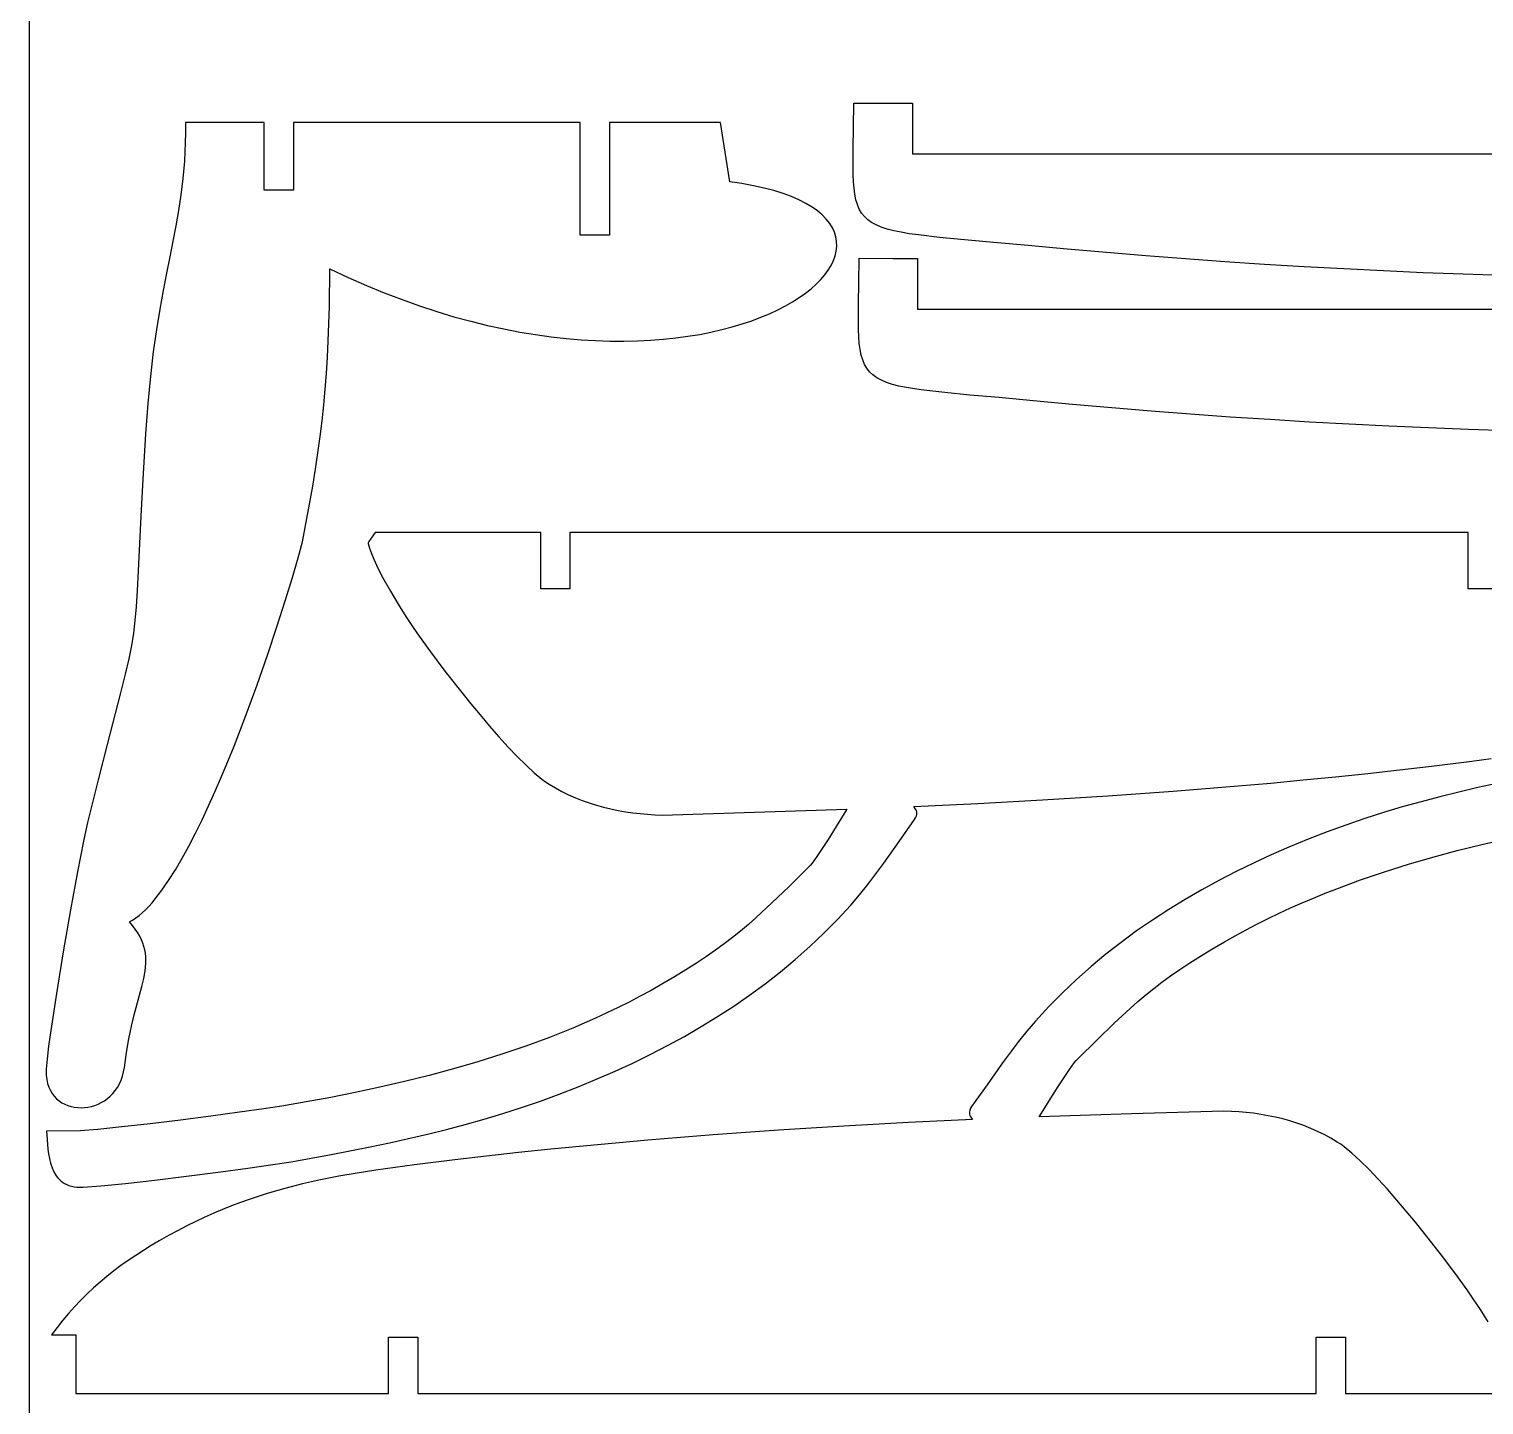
# Model space of a CAD drawing. Extents: x 169 to 749, y 15 to 895.
# Drawn here: x 458.7 to 587.7, y 332.3 to 454.3 of the extents above; entities that cross this region are included whole.
import ezdxf

# ---------------------------------------------------------------- set-up
doc = ezdxf.new("R2010")
doc.units = 0
doc.layers.get('0').update_dxf_attribs({"linetype": 'CONTINUOUS'})

msp = doc.modelspace()

# ---------------------------------------------------------------- linework, layer by layer
at = {"color": 0}
msp.add_line((458.703243, 895.036023), (458.703243, 15.036023), dxfattribs=at)
at = {"color": 4}
for p, q in [((531.829182, 445.611669), (531.845832, 447.780355)), ((531.845832, 447.780355), (534.845732, 447.768155)), ((534.845732, 447.768155), (537.045832, 447.768155)), ((537.045832, 447.768155), (537.045632, 443.268155)), ((472.585915, 446.065779), (472.57847, 445.148004)), ((479.560015, 446.064979), (472.585915, 446.065779)), ((479.560015, 440.065179), (479.560015, 446.064979)), ((507.582615, 446.062779), (482.160515, 446.064979)), ((482.160515, 446.064979), (482.160515, 440.065179)), ((507.582615, 436.062679), (507.582615, 446.062779)), ((520.012615, 446.065279), (510.182615, 446.062779)), ((510.182615, 446.062779), (510.182615, 436.062679)), ((520.849515, 440.787079), (520.012615, 446.065279)), ((531.799775, 443.74283), (531.829182, 445.611669)), ((472.556648, 444.270386), (472.472948, 442.620965)), ((472.57847, 445.148004), (472.556648, 444.270386)), ((472.472948, 442.620965), (472.340966, 441.088205)), ((531.788422, 442.148982), (531.799775, 443.74283)), ((537.045632, 443.268155), (682.646432, 443.280355)), ((531.799144, 441.447413), (531.788422, 442.148982)), ((531.825935, 440.805272), (531.799144, 441.447413)), ((472.340966, 441.088205), (472.166851, 439.642794)), ((482.160515, 440.065179), (479.560015, 440.065179)), ((521.932146, 440.6306), (520.849515, 440.787079)), ((522.944776, 440.448253), (521.932146, 440.6306)), ((523.888279, 440.241347), (522.944776, 440.448253)), ((524.763528, 440.011187), (523.888279, 440.241347)), ((525.571395, 439.75908), (524.763528, 440.011187)), ((531.872646, 440.219452), (531.825935, 440.805272)), ((531.943128, 439.686845), (531.872646, 440.219452)), ((472.166851, 439.642794), (471.956754, 438.255421)), ((526.312754, 439.486336), (525.571395, 439.75908)), ((526.988477, 439.194259), (526.312754, 439.486336)), ((527.599439, 438.884158), (526.988477, 439.194259)), ((528.146511, 438.55734), (527.599439, 438.884158)), ((532.041233, 439.204346), (531.943128, 439.686845)), ((532.170813, 438.768847), (532.041233, 439.204346)), ((532.335719, 438.377241), (532.170813, 438.768847)), ((471.956754, 438.255421), (471.716826, 436.896772)), ((528.630566, 438.215111), (528.146511, 438.55734)), ((529.052479, 437.85878), (528.630566, 438.215111)), ((529.413121, 437.489653), (529.052479, 437.85878)), ((529.713366, 437.109038), (529.413121, 437.489653)), ((532.539802, 438.026422), (532.335719, 438.377241)), ((532.786914, 437.713283), (532.539802, 438.026422)), ((533.080907, 437.434717), (532.786914, 437.713283)), ((533.425632, 437.187618), (533.080907, 437.434717)), ((471.716826, 436.896772), (471.453217, 435.537537)), ((529.954087, 436.718241), (529.713366, 437.109038)), ((530.136157, 436.31857), (529.954087, 436.718241)), ((530.260448, 435.911332), (530.136157, 436.31857)), ((533.824941, 436.968878), (533.425632, 437.187618)), ((534.282686, 436.775391), (533.824941, 436.968878)), ((534.802717, 436.604049), (534.282686, 436.775391)), ((535.388887, 436.451747), (534.802717, 436.604049)), ((536.045046, 436.315377), (535.388887, 436.451747)), ((536.775047, 436.191832), (536.045046, 436.315377)), ((537.582742, 436.078007), (536.775047, 436.191832)), ((471.453217, 435.537537), (471.172078, 434.148404)), ((510.182615, 436.062679), (507.582615, 436.062679)), ((530.327834, 435.497834), (530.260448, 435.911332)), ((530.295383, 434.657288), (530.339188, 435.079384)), ((530.339188, 435.079384), (530.327834, 435.497834)), ((539.446615, 435.867084), (537.582742, 436.078007)), ((541.66748, 435.657754), (539.446615, 435.867084)), ((544.276148, 435.425162), (541.66748, 435.657754)), ((547.303432, 435.144455), (544.276148, 435.425162)), ((550.780663, 434.818972), (547.303432, 435.144455)), ((471.172078, 434.148404), (470.879558, 432.70006)), ((529.841743, 433.3822), (530.045787, 433.807389)), ((530.045787, 433.807389), (530.197292, 434.232854)), ((530.197292, 434.232854), (530.295383, 434.657288)), ((532.296899, 431.840016), (532.313549, 434.008701)), ((532.313549, 434.008701), (535.313449, 433.996501)), ((535.313449, 433.996501), (537.513549, 433.996501)), ((537.513549, 433.996501), (537.513349, 429.496501)), ((554.265595, 434.512258), (550.780663, 434.818972)), ((557.757728, 434.224318), (554.265595, 434.512258)), ((561.256559, 433.955156), (557.757728, 434.224318)), ((564.761588, 433.704778), (561.256559, 433.955156)), ((568.272314, 433.473187), (564.761588, 433.704778)), ((470.879558, 432.70006), (470.581809, 431.163195)), ((485.343357, 429.751551), (485.390315, 433.085979)), ((485.390315, 433.085979), (487.012715, 432.319182)), ((487.012715, 432.319182), (488.61924, 431.607562)), ((528.923098, 432.121362), (529.279525, 432.537879)), ((529.279525, 432.537879), (529.586031, 432.958594)), ((529.586031, 432.958594), (529.841743, 433.3822)), ((571.788234, 433.260389), (568.272314, 433.473187)), ((575.308848, 433.066389), (571.788234, 433.260389)), ((578.833654, 432.891192), (575.308848, 433.066389)), ((582.36215, 432.734801), (578.833654, 432.891192)), ((585.893836, 432.597223), (582.36215, 432.734801)), ((589.42821, 432.478462), (585.893836, 432.597223)), ((470.581809, 431.163195), (470.28498, 429.508495)), ((488.61924, 431.607562), (490.20902, 430.949814)), ((527.563021, 430.910067), (528.063973, 431.306149)), ((528.063973, 431.306149), (528.517623, 431.710349)), ((528.517623, 431.710349), (528.923098, 432.121362)), ((532.267491, 429.971176), (532.296899, 431.840016)), ((485.300614, 428.191493), (485.343357, 429.751551)), ((490.20902, 430.949814), (491.781179, 430.344629)), ((491.781179, 430.344629), (493.334847, 429.7907)), ((493.334847, 429.7907), (494.869148, 429.286721)), ((525.103653, 429.433079), (525.785083, 429.783611)), ((525.785083, 429.783611), (526.422703, 430.147492)), ((526.422703, 430.147492), (527.01564, 430.523413)), ((527.01564, 430.523413), (527.563021, 430.910067)), ((532.256138, 428.377329), (532.267491, 429.971176)), ((470.28498, 429.508495), (469.995223, 427.706651)), ((494.869148, 429.286721), (496.383211, 428.831383)), ((496.383211, 428.831383), (497.876162, 428.423381)), ((497.876162, 428.423381), (499.347128, 428.061406)), ((521.957292, 428.190573), (522.805232, 428.474641)), ((522.805232, 428.474641), (523.612854, 428.777287)), ((523.612854, 428.777287), (524.379285, 429.097202)), ((524.379285, 429.097202), (525.103653, 429.433079)), ((537.513349, 429.496501), (683.114149, 429.508701)), ((469.995223, 427.706651), (469.718687, 425.728348)), ((485.243309, 426.687598), (485.300614, 428.191493)), ((499.347128, 428.061406), (500.795237, 427.744151)), ((500.795237, 427.744151), (502.219615, 427.47031)), ((502.219615, 427.47031), (503.619389, 427.238575)), ((503.619389, 427.238575), (504.993687, 427.047638)), ((517.143378, 427.094632), (518.179813, 427.26621)), ((518.179813, 427.26621), (519.180295, 427.462899)), ((519.180295, 427.462899), (520.14395, 427.683395)), ((520.14395, 427.683395), (521.069907, 427.926388)), ((521.069907, 427.926388), (521.957292, 428.190573)), ((532.266861, 427.67576), (532.256138, 428.377329)), ((532.293652, 427.033619), (532.266861, 427.67576)), ((485.170153, 425.228409), (485.243309, 426.687598)), ((504.993687, 427.047638), (506.341634, 426.896194)), ((506.341634, 426.896194), (507.662359, 426.782933)), ((507.662359, 426.782933), (508.954988, 426.706551)), ((508.954988, 426.706551), (510.218649, 426.665738)), ((510.218649, 426.665738), (511.452468, 426.659188)), ((511.452468, 426.659188), (512.655571, 426.685594)), ((512.655571, 426.685594), (513.827087, 426.743649)), ((513.827087, 426.743649), (514.966143, 426.832045)), ((514.966143, 426.832045), (516.071864, 426.949475)), ((516.071864, 426.949475), (517.143378, 427.094632)), ((532.340363, 426.447798), (532.293652, 427.033619)), ((532.410845, 425.915192), (532.340363, 426.447798)), ((532.50895, 425.432692), (532.410845, 425.915192)), ((469.718687, 425.728348), (469.461524, 423.544277)), ((485.079857, 423.802472), (485.170153, 425.228409)), ((532.63853, 424.997193), (532.50895, 425.432692)), ((532.803435, 424.605587), (532.63853, 424.997193)), ((533.007518, 424.254769), (532.803435, 424.605587)), ((469.461524, 423.544277), (469.229883, 421.125124)), ((484.971133, 422.39833), (485.079857, 423.802472)), ((533.254631, 423.94163), (533.007518, 424.254769)), ((533.548624, 423.663064), (533.254631, 423.94163)), ((533.893349, 423.415964), (533.548624, 423.663064)), ((534.292658, 423.197224), (533.893349, 423.415964)), ((484.84269, 421.004529), (484.971133, 422.39833)), ((534.750402, 423.003737), (534.292658, 423.197224)), ((535.270433, 422.832396), (534.750402, 423.003737)), ((535.856603, 422.680093), (535.270433, 422.832396)), ((536.512763, 422.543723), (535.856603, 422.680093)), ((537.242764, 422.420179), (536.512763, 422.543723)), ((538.050458, 422.306353), (537.242764, 422.420179)), ((539.914332, 422.09543), (538.050458, 422.306353)), ((542.135197, 421.8861), (539.914332, 422.09543)), ((469.229883, 421.125124), (469.029915, 418.441579)), ((484.69324, 419.609612), (484.84269, 421.004529)), ((544.743865, 421.653509), (542.135197, 421.8861)), ((547.771149, 421.372801), (544.743865, 421.653509)), ((551.248379, 421.047319), (547.771149, 421.372801)), ((554.733311, 420.740605), (551.248379, 421.047319)), ((558.225444, 420.452664), (554.733311, 420.740605)), ((484.521495, 418.202123), (484.69324, 419.609612)), ((561.724276, 420.183503), (558.225444, 420.452664)), ((565.229305, 419.933124), (561.724276, 420.183503)), ((568.74003, 419.701534), (565.229305, 419.933124)), ((572.255951, 419.488736), (568.74003, 419.701534)), ((575.776564, 419.294736), (572.255951, 419.488736)), ((469.029915, 418.441579), (468.783634, 414.433168)), ((484.326164, 416.770608), (484.521495, 418.202123)), ((579.30137, 419.119538), (575.776564, 419.294736)), ((582.829867, 418.963148), (579.30137, 419.119538)), ((586.361553, 418.82557), (582.829867, 418.963148)), ((589.895926, 418.706808), (586.361553, 418.82557)), ((484.105959, 415.30361), (484.326164, 416.770608)), ((468.783634, 414.433168), (468.601166, 411.139038)), ((483.85959, 413.789674), (484.105959, 415.30361)), ((483.58577, 412.217344), (483.85959, 413.789674)), ((482.950615, 408.851679), (483.58577, 412.217344)), ((468.601166, 411.139038), (468.364363, 406.293212)), ((489.038953, 409.192325), (488.846391, 408.8975)), ((489.403828, 409.688825), (489.038953, 409.192325)), ((504.078828, 409.689125), (489.403828, 409.688825)), ((504.078628, 404.690125), (504.078828, 409.689125)), ((506.678328, 409.689125), (506.678228, 404.690225)), ((586.354528, 409.690725), (506.678328, 409.689125)), ((586.355028, 404.691825), (586.354528, 409.690725)), ((482.570397, 407.4545), (482.950615, 408.851679)), ((488.789955, 408.783824), (488.776228, 408.709925)), ((488.776228, 408.709925), (488.894403, 408.291393)), ((488.846391, 408.8975), (488.789955, 408.783824)), ((488.894403, 408.291393), (489.060033, 407.828204)), ((489.060033, 407.828204), (489.267653, 407.327213)), ((482.058561, 405.695009), (482.570397, 407.4545)), ((489.267653, 407.327213), (489.511795, 406.795272)), ((489.511795, 406.795272), (489.786994, 406.239236)), ((468.364363, 406.293212), (468.278378, 404.541312)), ((481.426779, 403.630607), (482.058561, 405.695009)), ((489.786994, 406.239236), (490.087783, 405.66596)), ((490.087783, 405.66596), (490.744266, 404.4951)), ((468.278378, 404.541312), (468.192903, 403.103285)), ((490.744266, 404.4951), (491.437512, 403.337525)), ((506.678228, 404.690225), (504.078628, 404.690125)), ((588.954528, 404.691825), (586.355028, 404.691825)), ((468.192903, 403.103285), (468.092111, 401.879029)), ((480.686723, 401.318699), (481.426779, 403.630607)), ((491.437512, 403.337525), (492.123792, 402.248066)), ((468.092111, 401.879029), (467.960178, 400.768441)), ((479.850065, 398.816688), (480.686723, 401.318699)), ((492.123792, 402.248066), (492.759374, 401.281555)), ((467.960178, 400.768441), (467.781276, 399.671421)), ((492.759374, 401.281555), (493.300528, 400.492825)), ((493.300528, 400.492825), (494.294752, 399.117191)), ((467.781276, 399.671421), (467.539582, 398.487865)), ((478.928478, 396.181976), (479.850065, 398.816688)), ((494.294752, 399.117191), (495.581598, 397.408936)), ((467.539582, 398.487865), (467.219269, 397.117672)), ((467.219269, 397.117672), (466.80451, 395.46074)), ((477.933633, 393.471968), (478.928478, 396.181976)), ((495.581598, 397.408936), (497.078382, 395.496828)), ((466.80451, 395.46074), (465.628357, 390.88625)), ((497.078382, 395.496828), (497.87966, 394.50457)), ((497.87966, 394.50457), (498.702416, 393.509638)), ((476.877203, 390.744066), (477.933633, 393.471968)), ((498.702416, 393.509638), (499.536312, 392.528126)), ((499.536312, 392.528126), (500.371013, 391.576133)), ((500.371013, 391.576133), (501.196184, 390.669753)), ((465.628357, 390.88625), (464.83531, 387.768488)), ((476.32954, 389.391344), (476.877203, 390.744066)), ((501.196184, 390.669753), (502.001489, 389.825083)), ((502.001489, 389.825083), (502.776591, 389.058219)), ((475.770858, 388.055674), (476.32954, 389.391344)), ((502.776591, 389.058219), (503.511156, 388.385257)), ((577.430643, 388.328021), (580.263419, 388.641797)), ((580.263419, 388.641797), (583.076028, 388.971025)), ((583.076028, 388.971025), (586.658803, 389.410441)), ((586.658803, 389.410441), (588.386641, 389.637535)), ((464.83531, 387.768488), (463.884515, 383.963579)), ((475.202616, 386.744233), (475.770858, 388.055674)), ((503.511156, 388.385257), (504.194847, 387.822294)), ((504.194847, 387.822294), (504.514385, 387.587092)), ((504.514385, 387.587092), (504.817328, 387.385425)), ((504.817328, 387.385425), (505.385418, 387.046422)), ((560.161903, 386.753688), (565.95195, 387.221662)), ((565.95195, 387.221662), (568.838354, 387.476518)), ((568.838354, 387.476518), (571.715406, 387.74567)), ((571.715406, 387.74567), (574.580404, 388.029409)), ((574.580404, 388.029409), (577.430643, 388.328021)), ((588.879044, 387.445322), (587.184899, 387.071101)), ((474.626272, 385.464195), (475.202616, 386.744233)), ((505.385418, 387.046422), (505.965795, 386.732386)), ((505.965795, 386.732386), (506.557539, 386.44275)), ((506.557539, 386.44275), (507.159723, 386.176949)), ((507.159723, 386.176949), (507.771427, 385.934415)), ((507.771427, 385.934415), (508.391726, 385.714584)), ((542.848529, 385.662865), (548.588562, 385.976599)), ((548.588562, 385.976599), (554.366897, 386.339436)), ((554.366897, 386.339436), (560.161903, 386.753688)), ((582.158775, 385.821383), (580.49413, 385.352759)), ((583.827177, 386.262042), (582.158775, 385.821383)), ((585.501748, 386.677644), (583.827177, 386.262042)), ((587.184899, 387.071101), (585.501748, 386.677644)), ((474.043286, 384.222737), (474.626272, 385.464195)), ((508.391726, 385.714584), (509.019696, 385.516888)), ((509.019696, 385.516888), (509.654416, 385.340763)), ((509.654416, 385.340763), (510.29496, 385.18564)), ((510.29496, 385.18564), (510.940407, 385.050955)), ((510.940407, 385.050955), (511.589833, 384.936142)), ((511.589833, 384.936142), (512.242314, 384.840633)), ((512.242314, 384.840633), (512.896927, 384.763863)), ((512.896927, 384.763863), (513.55275, 384.705266)), ((513.55275, 384.705266), (514.208858, 384.664275)), ((514.208858, 384.664275), (514.864328, 384.640325)), ((514.864328, 384.640325), (523.054853, 384.877963)), ((523.054853, 384.877963), (531.244328, 385.145225)), ((531.244328, 385.145225), (529.567866, 382.471963)), ((537.168428, 385.395925), (542.848529, 385.662865)), ((537.332991, 385.158038), (537.168428, 385.395925)), ((537.332984, 384.391292), (537.397253, 384.556288)), ((537.404327, 385.035911), (537.332991, 385.158038)), ((537.397253, 384.556288), (537.433734, 384.729177)), ((537.439128, 384.903125), (537.404327, 385.035911)), ((537.433734, 384.729177), (537.439128, 384.903125)), ((578.830829, 384.853258), (577.166462, 384.319971)), ((580.49413, 385.352759), (578.830829, 384.853258)), ((463.731126, 383.288434), (463.527754, 382.307406)), ((463.884515, 383.963579), (463.731126, 383.288434)), ((473.455117, 383.027033), (474.043286, 384.222737)), ((535.883127, 382.301509), (537.244228, 384.241025)), ((537.244228, 384.241025), (537.332984, 384.391292)), ((575.498614, 383.749988), (573.824876, 383.140397)), ((577.166462, 384.319971), (575.498614, 383.749988)), ((463.527754, 382.307406), (463.005229, 379.606985)), ((472.863223, 381.884259), (473.455117, 383.027033)), ((529.567866, 382.471963), (529.050099, 381.670707)), ((534.513541, 380.3664), (535.883127, 382.301509)), ((572.142834, 382.488289), (570.450077, 381.790754)), ((573.824876, 383.140397), (572.142834, 382.488289)), ((585.373436, 381.482475), (587.550129, 382.024419)), ((587.550129, 382.024419), (589.731054, 382.527357)), ((471.674098, 379.786202), (472.269063, 380.80159)), ((472.269063, 380.80159), (472.863223, 381.884259)), ((528.56507, 380.947892), (528.14888, 380.369329)), ((529.050099, 381.670707), (528.56507, 380.947892)), ((568.866942, 381.099979), (567.300922, 380.377902)), ((570.450077, 381.790754), (568.866942, 381.099979)), ((581.048865, 380.272154), (583.205005, 380.899172)), ((583.205005, 380.899172), (585.373436, 381.482475)), ((463.005229, 379.606985), (462.385282, 376.220886)), ((471.079785, 378.845269), (471.674098, 379.786202)), ((527.837628, 380.000825), (526.114407, 378.313638)), ((527.977881, 380.154706), (527.837628, 380.000825)), ((528.14888, 380.369329), (527.977881, 380.154706)), ((533.092823, 378.472053), (533.812239, 379.411859)), ((533.812239, 379.411859), (534.513541, 380.3664)), ((565.753439, 379.623432), (564.225915, 378.835478)), ((567.300922, 380.377902), (565.753439, 379.623432)), ((576.789576, 378.877558), (578.909045, 379.599068)), ((578.909045, 379.599068), (581.048865, 380.272154)), ((470.487583, 377.985969), (471.079785, 378.845269)), ((526.114407, 378.313638), (524.592377, 376.844364)), ((532.349963, 377.551527), (533.092823, 378.472053)), ((564.225915, 378.835478), (562.71977, 378.012947)), ((573.657344, 377.69935), (574.694487, 378.105271)), ((574.694487, 378.105271), (576.789576, 378.877558)), ((469.315351, 376.540964), (469.606432, 376.865774)), ((469.606432, 376.865774), (469.898952, 377.215475)), ((469.898952, 377.215475), (470.487583, 377.985969)), ((524.592377, 376.844364), (523.1847, 375.539812)), ((531.578328, 376.654825), (532.349963, 377.551527)), ((561.236426, 377.15475), (559.777304, 376.259796)), ((562.71977, 378.012947), (561.236426, 377.15475)), ((570.593566, 376.398944), (571.60638, 376.84648)), ((571.60638, 376.84648), (572.627807, 377.279851)), ((572.627807, 377.279851), (573.657344, 377.69935)), ((462.385282, 376.220886), (461.736253, 372.507679)), ((467.887927, 375.321698), (468.169073, 375.50859)), ((468.169073, 375.50859), (468.452571, 375.724861)), ((468.452571, 375.724861), (468.738238, 375.969611)), ((468.738238, 375.969611), (469.025893, 376.241944)), ((469.025893, 376.241944), (469.315351, 376.540964)), ((523.1847, 375.539812), (522.496608, 374.932683)), ((530.401177, 375.379947), (531.578328, 376.654825)), ((559.777304, 376.259796), (558.343827, 375.326992)), ((568.595795, 375.460195), (569.58987, 375.936947)), ((569.58987, 375.936947), (570.593566, 376.398944)), ((467.609315, 375.165079), (467.887927, 375.321698)), ((467.882885, 374.83317), (467.609315, 375.165079)), ((468.124088, 374.509927), (467.882885, 374.83317)), ((468.334307, 374.194024), (468.124088, 374.509927)), ((521.804541, 374.346788), (521.097643, 373.775476)), ((522.496608, 374.932683), (521.804541, 374.346788)), ((529.187011, 374.151647), (530.401177, 375.379947)), ((556.937416, 374.355247), (555.559491, 373.343472)), ((558.343827, 375.326992), (556.937416, 374.355247)), ((565.676332, 373.938468), (566.638522, 374.46125)), ((566.638522, 374.46125), (567.611844, 374.968394)), ((567.611844, 374.968394), (568.595795, 375.460195)), ((468.51492, 373.884134), (468.334307, 374.194024)), ((468.667307, 373.578929), (468.51492, 373.884134)), ((468.79285, 373.277084), (468.667307, 373.578929)), ((468.892928, 372.977271), (468.79285, 373.277084)), ((468.968921, 372.678163), (468.892928, 372.977271)), ((520.365061, 373.2121), (519.595939, 372.650009)), ((521.097643, 373.775476), (520.365061, 373.2121)), ((526.653316, 371.830417), (527.93725, 372.968834)), ((527.93725, 372.968834), (529.187011, 374.151647)), ((555.559491, 373.343472), (554.211475, 372.290574)), ((563.611139, 372.744356), (564.725777, 373.399754)), ((564.725777, 373.399754), (565.676332, 373.938468)), ((461.736253, 372.507679), (461.126481, 368.825934)), ((469.02221, 372.378434), (468.968921, 372.678163)), ((469.054174, 372.076757), (469.02221, 372.378434)), ((469.066195, 371.771804), (469.054174, 372.076757)), ((469.059651, 371.46225), (469.066195, 371.771804)), ((518.779423, 372.082555), (517.904659, 371.503088)), ((519.595939, 372.650009), (518.779423, 372.082555)), ((525.33663, 370.735305), (526.653316, 371.830417)), ((554.211475, 372.290574), (552.89479, 371.195462)), ((561.643446, 371.522791), (562.587314, 372.120918)), ((562.587314, 372.120918), (563.611139, 372.744356)), ((468.87544, 370.151479), (468.996392, 370.824029)), ((468.996392, 370.824029), (469.035924, 371.146767)), ((469.035924, 371.146767), (469.059651, 371.46225)), ((516.960792, 370.904961), (515.936966, 370.281523)), ((517.904659, 371.503088), (516.960792, 370.904961)), ((523.988614, 369.682407), (525.33663, 370.735305)), ((552.89479, 371.195462), (551.610855, 370.057045)), ((559.183045, 369.81378), (559.952166, 370.37587)), ((559.952166, 370.37587), (560.768682, 370.943324)), ((560.768682, 370.943324), (561.643446, 371.522791)), ((468.50462, 368.660932), (468.707835, 369.433985)), ((468.707835, 369.433985), (468.87544, 370.151479)), ((513.871774, 369.087411), (512.909583, 368.564629)), ((514.822328, 369.626125), (513.871774, 369.087411)), ((515.936966, 370.281523), (514.822328, 369.626125)), ((522.61069, 368.670632), (523.988614, 369.682407)), ((551.610855, 370.057045), (550.361094, 368.874232)), ((557.743565, 368.679092), (558.450462, 369.250403)), ((558.450462, 369.250403), (559.183045, 369.81378)), ((461.126481, 368.825934), (460.624307, 365.534223)), ((468.035521, 366.905694), (468.50462, 368.660932)), ((511.936261, 368.057485), (510.95231, 367.565684)), ((512.909583, 368.564629), (511.936261, 368.057485)), ((521.204278, 367.698888), (522.61069, 368.670632)), ((550.361094, 368.874232), (549.146928, 367.645932)), ((556.363405, 367.486068), (557.051497, 368.093196)), ((557.051497, 368.093196), (557.743565, 368.679092)), ((467.791721, 365.90228), (468.035521, 366.905694)), ((508.954539, 366.626935), (507.941725, 366.179399)), ((509.958235, 367.088932), (508.954539, 366.626935)), ((510.95231, 367.565684), (509.958235, 367.088932)), ((518.31168, 365.871129), (519.770801, 366.766084)), ((519.770801, 366.766084), (521.204278, 367.698888)), ((549.146928, 367.645932), (547.969777, 366.371054)), ((554.955729, 366.181515), (556.363405, 367.486068)), ((460.624307, 365.534223), (460.434926, 364.146682)), ((467.556476, 364.800849), (467.791721, 365.90228)), ((505.890762, 365.326529), (504.853619, 364.920608)), ((506.920298, 365.746028), (505.890762, 365.326529)), ((507.941725, 366.179399), (506.920298, 365.746028)), ((516.828336, 365.012932), (518.31168, 365.871129)), ((547.198142, 365.474352), (546.455282, 364.553826)), ((547.969777, 366.371054), (547.198142, 365.474352)), ((553.433698, 364.712241), (554.955729, 366.181515)), ((460.434926, 364.146682), (460.298072, 362.991114)), ((467.340827, 363.590787), (467.556476, 364.800849)), ((502.758529, 364.148321), (500.63906, 363.426811)), ((504.853619, 364.920608), (502.758529, 364.148321)), ((513.794666, 363.402447), (515.322191, 364.190402)), ((515.322191, 364.190402), (516.828336, 365.012932)), ((546.455282, 364.553826), (545.735866, 363.61402)), ((551.710477, 363.025054), (553.433698, 364.712241)), ((460.298072, 362.991114), (460.222287, 362.112339)), ((467.155815, 362.261479), (467.340827, 363.590787)), ((498.499241, 362.753725), (496.3431, 362.126708)), ((500.63906, 363.426811), (498.499241, 362.753725)), ((510.681163, 361.9259), (512.247183, 362.647977)), ((512.247183, 362.647977), (513.794666, 363.402447)), ((545.034565, 362.659479), (543.664979, 360.72437)), ((545.735866, 363.61402), (545.034565, 362.659479)), ((550.983035, 362.077987), (551.399225, 362.65655)), ((551.399225, 362.65655), (551.570225, 362.871173)), ((551.570225, 362.871173), (551.710477, 363.025054)), ((460.222287, 362.112339), (460.209966, 361.790756)), ((460.209966, 361.790756), (460.216115, 361.555179)), ((460.216115, 361.555179), (460.264842, 361.177819)), ((466.871188, 361.126992), (466.995113, 361.481894)), ((466.995113, 361.481894), (467.090677, 361.8601)), ((467.090677, 361.8601), (467.155815, 362.261479)), ((494.174669, 361.543404), (491.997976, 361.001461)), ((496.3431, 362.126708), (494.174669, 361.543404)), ((509.098028, 361.235125), (510.681163, 361.9259)), ((549.98024, 360.553917), (550.498007, 361.355173)), ((550.498007, 361.355173), (550.983035, 362.077987)), ((460.264842, 361.177819), (460.345053, 360.827527)), ((460.345053, 360.827527), (460.454685, 360.504173)), ((460.454685, 360.504173), (460.591673, 360.207628)), ((460.591673, 360.207628), (460.753955, 359.937762)), ((466.133143, 359.943006), (466.349878, 360.203399)), ((466.349878, 360.203399), (466.546507, 360.487614)), ((466.546507, 360.487614), (466.720965, 360.795522)), ((466.720965, 360.795522), (466.871188, 361.126992)), ((487.635925, 360.032234), (485.458626, 359.600241)), ((489.817052, 360.498522), (487.635925, 360.032234)), ((491.997976, 361.001461), (489.817052, 360.498522)), ((505.723229, 359.885482), (507.405271, 360.53759)), ((507.405271, 360.53759), (509.098028, 361.235125)), ((543.664979, 360.72437), (542.303877, 358.784854)), ((548.303777, 357.880654), (549.98024, 360.553917)), ((460.753955, 359.937762), (460.939466, 359.694444)), ((460.939466, 359.694444), (461.146143, 359.477546)), ((461.146143, 359.477546), (461.371923, 359.286937)), ((461.371923, 359.286937), (461.614741, 359.122487)), ((461.614741, 359.122487), (461.872534, 358.984066)), ((461.872534, 358.984066), (462.143239, 358.871545)), ((462.143239, 358.871545), (462.424791, 358.784794)), ((462.424791, 358.784794), (462.715127, 358.723683)), ((462.715127, 358.723683), (463.012183, 358.688082)), ((463.618203, 358.692891), (463.923038, 358.733042)), ((463.923038, 358.733042), (464.226339, 358.798183)), ((464.226339, 358.798183), (464.526043, 358.888185)), ((464.526043, 358.888185), (464.820085, 359.002918)), ((464.820085, 359.002918), (465.106401, 359.142252)), ((465.106401, 359.142252), (465.382929, 359.306058)), ((465.382929, 359.306058), (465.647604, 359.494206)), ((465.647604, 359.494206), (465.898363, 359.706565)), ((465.898363, 359.706565), (466.133143, 359.943006)), ((481.131628, 358.829725), (479.515235, 358.580254)), ((483.289183, 359.20019), (481.131628, 358.829725)), ((485.458626, 359.600241), (483.289183, 359.20019)), ((502.381644, 358.705908), (504.049491, 359.275892)), ((504.049491, 359.275892), (505.723229, 359.885482)), ((542.303877, 358.784854), (542.215121, 358.634587)), ((463.012183, 358.688082), (463.313896, 358.677861)), ((463.313896, 358.677861), (463.618203, 358.692891)), ((472.132991, 357.589138), (469.440781, 357.26097)), ((474.832048, 357.935028), (472.132991, 357.589138)), ((477.354086, 358.273711), (474.832048, 357.935028)), ((479.515235, 358.580254), (477.354086, 358.273711)), ((497.38933, 357.204496), (499.053975, 357.67312)), ((499.053975, 357.67312), (500.717276, 358.172621)), ((500.717276, 358.172621), (502.381644, 358.705908)), ((542.379677, 357.629954), (536.699576, 357.363014)), ((542.114371, 358.296703), (542.108977, 358.122754)), ((542.108977, 358.122754), (542.143779, 357.989968)), ((542.150852, 358.469592), (542.114371, 358.296703)), ((542.143779, 357.989968), (542.215115, 357.867842)), ((542.215121, 358.634587), (542.150852, 358.469592)), ((542.215115, 357.867842), (542.379677, 357.629954)), ((556.493252, 358.147917), (548.303777, 357.880654)), ((564.683777, 358.385554), (556.493252, 358.147917)), ((565.339248, 358.361604), (564.683777, 358.385554)), ((565.995355, 358.320613), (565.339248, 358.361604)), ((566.651178, 358.262016), (565.995355, 358.320613)), ((567.305791, 358.185246), (566.651178, 358.262016)), ((567.958272, 358.089738), (567.305791, 358.185246)), ((568.607698, 357.974924), (567.958272, 358.089738)), ((569.253145, 357.840239), (568.607698, 357.974924)), ((569.89369, 357.685117), (569.253145, 357.840239)), ((570.528409, 357.508991), (569.89369, 357.685117)), ((571.15638, 357.311295), (570.528409, 357.508991)), ((463.243928, 356.632125), (460.245828, 356.600725)), ((460.245828, 356.600725), (460.296691, 355.849773)), ((464.812382, 356.757532), (463.243928, 356.632125)), ((466.939289, 356.975458), (464.812382, 356.757532)), ((469.440781, 357.26097), (466.939289, 356.975458)), ((492.363206, 355.954778), (494.046357, 356.348235)), ((494.046357, 356.348235), (495.720928, 356.763838)), ((495.720928, 356.763838), (497.38933, 357.204496)), ((519.386202, 356.272192), (513.596156, 355.804217)), ((525.181208, 356.686443), (519.386202, 356.272192)), ((530.959543, 357.049281), (525.181208, 356.686443)), ((536.699576, 357.363014), (530.959543, 357.049281)), ((571.776678, 357.091464), (571.15638, 357.311295)), ((572.388382, 356.848931), (571.776678, 357.091464)), ((572.990567, 356.583129), (572.388382, 356.848931)), ((573.58231, 356.293493), (572.990567, 356.583129)), ((574.162688, 355.979457), (573.58231, 356.293493)), ((460.296691, 355.849773), (460.368216, 355.020958)), ((460.368216, 355.020958), (460.424459, 354.595324)), ((485.496552, 354.544204), (488.961512, 355.222661)), ((488.961512, 355.222661), (490.669062, 355.580557)), ((490.669062, 355.580557), (492.363206, 355.954778)), ((504.967701, 354.996471), (502.117463, 354.697858)), ((507.832699, 355.280209), (504.967701, 354.996471)), ((510.709752, 355.549361), (507.832699, 355.280209)), ((513.596156, 355.804217), (510.709752, 355.549361)), ((574.730777, 355.640454), (574.162688, 355.979457)), ((575.033721, 355.438787), (574.730777, 355.640454)), ((575.353258, 355.203585), (575.033721, 355.438787)), ((576.036949, 354.640622), (575.353258, 355.203585)), ((460.424459, 354.595324), (460.501147, 354.171792)), ((460.501147, 354.171792), (460.603372, 353.75755)), ((460.603372, 353.75755), (460.736228, 353.359788)), ((478.091142, 353.312856), (480.317849, 353.633181)), ((480.317849, 353.633181), (481.949028, 353.896125)), ((481.949028, 353.896125), (485.496552, 354.544204)), ((492.889302, 353.615438), (491.161464, 353.388344)), ((496.472077, 354.054854), (492.889302, 353.615438)), ((499.284687, 354.384082), (496.472077, 354.054854)), ((502.117463, 354.697858), (499.284687, 354.384082)), ((576.771514, 353.96766), (576.036949, 354.640622)), ((577.546616, 353.200796), (576.771514, 353.96766)), ((460.736228, 353.359788), (460.904807, 352.985693)), ((460.904807, 352.985693), (461.114203, 352.642457)), ((461.114203, 352.642457), (461.235799, 352.484656)), ((461.235799, 352.484656), (461.369508, 352.337266)), ((461.369508, 352.337266), (461.515968, 352.201185)), ((467.260508, 351.974794), (469.853592, 352.266121)), ((469.853592, 352.266121), (472.657441, 352.603475)), ((472.657441, 352.603475), (475.470482, 352.961004)), ((475.470482, 352.961004), (478.091142, 353.312856)), ((484.562758, 352.281178), (482.967452, 351.922642)), ((486.175054, 352.600607), (484.562758, 352.281178)), ((487.809098, 352.887338), (486.175054, 352.600607)), ((489.469649, 353.147781), (487.809098, 352.887338)), ((491.161464, 353.388344), (489.469649, 353.147781)), ((578.351921, 352.356126), (577.546616, 353.200796)), ((579.177092, 351.449746), (578.351921, 352.356126)), ((461.515968, 352.201185), (461.675816, 352.077311)), ((461.675816, 352.077311), (461.849687, 351.966543)), ((461.849687, 351.966543), (462.038218, 351.86978)), ((462.038218, 351.86978), (462.242047, 351.787921)), ((462.242047, 351.787921), (462.461809, 351.721863)), ((462.461809, 351.721863), (462.698142, 351.672506)), ((462.698142, 351.672506), (462.951682, 351.640748)), ((462.951682, 351.640748), (463.223065, 351.627488)), ((463.223065, 351.627488), (463.512928, 351.633625)), ((463.512928, 351.633625), (465.079762, 351.755345)), ((465.079762, 351.755345), (467.260508, 351.974794)), ((479.808778, 351.062609), (478.235894, 350.548294)), ((481.384378, 351.518588), (479.808778, 351.062609)), ((482.967452, 351.922642), (481.384378, 351.518588)), ((580.011793, 350.497753), (579.177092, 351.449746)), ((476.660968, 349.969234), (475.871252, 349.653421)), ((477.448984, 350.267258), (476.660968, 349.969234)), ((478.235894, 350.548294), (477.448984, 350.267258)), ((580.84569, 349.516242), (580.011793, 350.497753)), ((473.485956, 348.591241), (472.683492, 348.196262)), ((474.284341, 348.965226), (473.485956, 348.591241)), ((475.079241, 349.319019), (474.284341, 348.965226)), ((475.871252, 349.653421), (475.079241, 349.319019)), ((581.668445, 348.521309), (580.84569, 349.516242)), ((582.469723, 347.529051), (581.668445, 348.521309)), ((471.063947, 347.34012), (470.245677, 346.877354)), ((471.876354, 347.779489), (471.063947, 347.34012)), ((472.683492, 348.196262), (471.876354, 347.779489)), ((583.966507, 345.616943), (582.469723, 347.529051)), ((468.840384, 346.029801), (468.161753, 345.591987)), ((469.534953, 346.457902), (468.840384, 346.029801)), ((470.245677, 346.877354), (469.534953, 346.457902)), ((466.851435, 344.68297), (466.219313, 344.209642)), ((467.498843, 345.143398), (466.851435, 344.68297)), ((468.161753, 345.591987), (467.498843, 345.143398)), ((585.253354, 343.908688), (583.966507, 345.616943)), ((465.602258, 343.722349), (465.000052, 343.220029)), ((466.219313, 344.209642), (465.602258, 343.722349)), ((586.247577, 342.533054), (585.253354, 343.908688)), ((463.83932, 342.166057), (463.280357, 341.612279)), ((464.412479, 342.70162), (463.83932, 342.166057)), ((465.000052, 343.220029), (464.412479, 342.70162)), ((586.788731, 341.744324), (586.247577, 342.533054)), ((462.735374, 341.039223), (462.204152, 340.445825)), ((463.280357, 341.612279), (462.735374, 341.039223)), ((587.424313, 340.777813), (586.788731, 341.744324)), ((588.110593, 339.688354), (587.424313, 340.777813)), ((461.686474, 339.831023), (461.182121, 339.193754)), ((462.204152, 340.445825), (461.686474, 339.831023)), ((461.182121, 339.193754), (460.690877, 338.532954)), ((460.690877, 338.532954), (462.849277, 338.532954)), ((462.849277, 338.532954), (462.849977, 333.334554)), ((490.594077, 333.335154), (490.593577, 338.334054)), ((490.593577, 338.334054), (493.193077, 338.334054)), ((493.193077, 338.334054), (493.193577, 333.335154)), ((572.869777, 333.336754), (572.869877, 338.335654)), ((572.869877, 338.335654), (575.469477, 338.335754)), ((575.469477, 338.335754), (575.469277, 333.336754)), ((462.849977, 333.334554), (490.594077, 333.335154)), ((493.193577, 333.335154), (572.869777, 333.336754)), ((575.469277, 333.336754), (590.144277, 333.337054))]:
    msp.add_line(p, q, dxfattribs=at)

doc.saveas('drawing.dxf')
